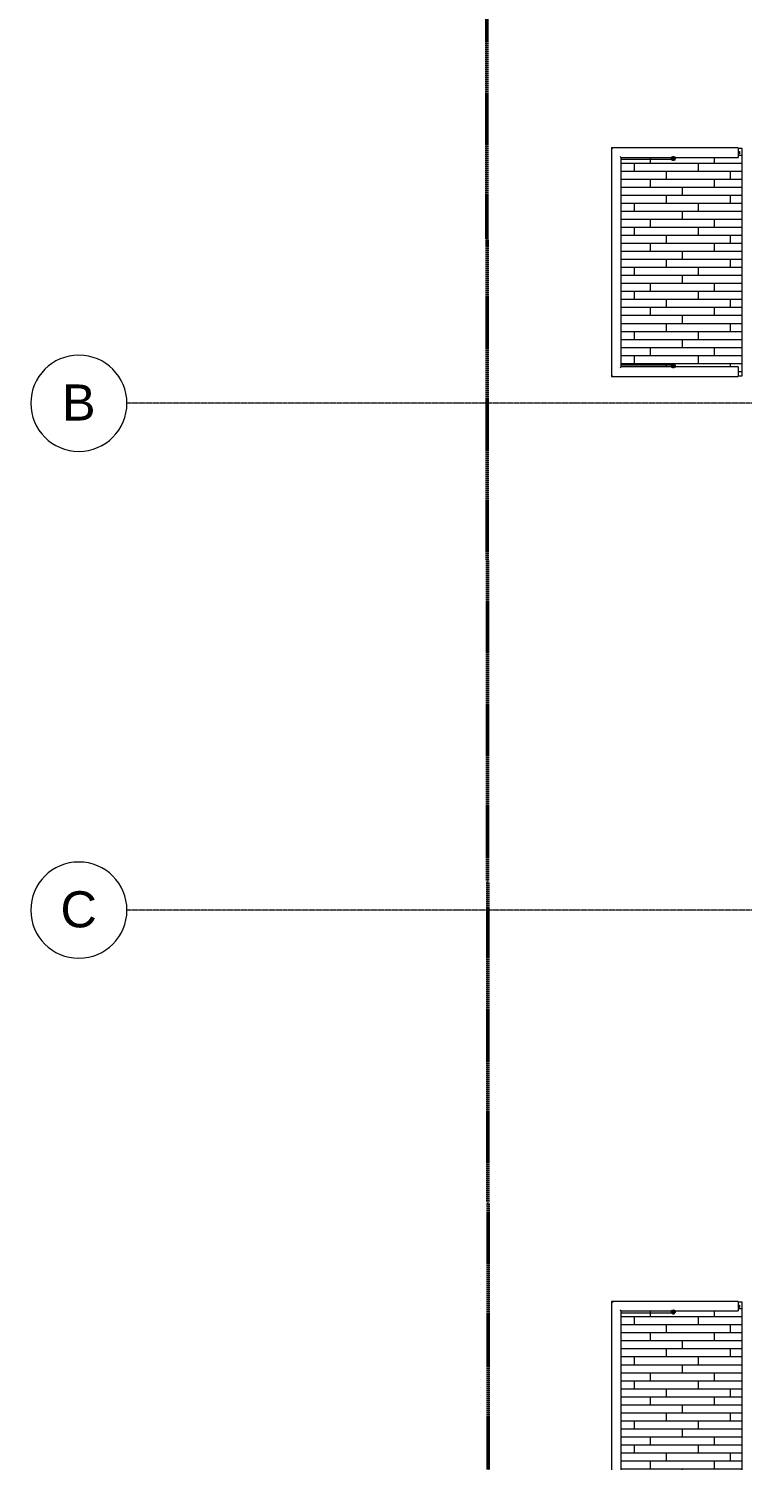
# Model space of a CAD drawing. Header units: inches. Extents: x -4218 to -1830, y 9767 to 12426.
# Drawn here: x -4218 to -3861, y 11008 to 11722 of the extents above; entities that cross this region are included whole.
import ezdxf

# ---------------------------------------------------------------- set-up
doc = ezdxf.new("R2010")
doc.units = ezdxf.units.IN
doc.header["$MEASUREMENT"] = 0
doc.linetypes.add('Double Dash 3_8_', pattern=[1, 0.375, -0.125, 0.125, -0.125, 0.125, -0.125])
doc.linetypes.add('Grid Line 1_2_', pattern=[0.875, 0.5, -0.125, 0.125, -0.125])
for name, color, linetype, lineweight in [('A-FLOR-5', 192, 'Continuous', 9), ('A-FLOR-HRAL', 11, 'Continuous', 9), ('A-FLOR-PATT-1', 9, 'Continuous', 9), ('A-WALL-8', 113, 'Continuous', 9), ('A-WALL-9', 113, 'Continuous', 50), ('C-PROP-LINE', 91, 'Double Dash 3_8_', 50), ('S-GRID-1', 1, 'Grid Line 1_2_', 9), ('S-GRID-IDEN', 1, 'Continuous', 9)]:
    doc.layers.add(name, color=color, linetype=linetype, lineweight=lineweight)
doc.styles.add('Arial', font='arial.ttf', dxfattribs={"height": 18})

# ---------------------------------------------------------------- blocks, each defined once
blk = doc.blocks.new('Railing - Baluster_01-2700443-BACKGROUND - 3RD FLOOR')
at = {"layer": 'A-FLOR-HRAL'}
for p, q in [((-0.59, 1.18), (0.59, 1.18)), ((-0.59, 0.59), (-0.59, 1.18)), ((0.59, 1.18), (0.59, 0.59))]:
    blk.add_line(p, q, dxfattribs=at)
blk = doc.blocks.new('Railing - Railing-2700310-BACKGROUND - 3RD FLOOR')
at = {"layer": 'A-FLOR-HRAL'}
for p, q in [((-3863.47, 11086.83), (-3926.72, 11086.83)), ((-3926.72, 11086.83), (-3926.72, 10972.78)), ((-3863.47, 11086.83), (-3863.47, 11086.35)), ((-3863.47, 11086.35), (-3863.47, 11082.57)), ((-3922, 11082.1), (-3863.47, 11082.1)), ((-3922, 10977.5), (-3922, 11082.1)), ((-3863.47, 11082.57), (-3863.47, 11082.1)), ((-3926.72, 10972.78), (-3863.47, 10972.78)), ((-3863.47, 10977.5), (-3922, 10977.5)), ((-3863.47, 10977.5), (-3863.47, 10977.03)), ((-3863.47, 10977.03), (-3863.47, 10973.25)), ((-3863.47, 10973.25), (-3863.47, 10972.78))]:
    blk.add_line(p, q, dxfattribs=at)
for points, knots in [([(-3926.72, 11086.83), (-3926.72, 11086.83), (-3926.72, 11086.82), (-3926.69, 11086.79), (-3926.66, 11086.76), (-3926.63, 11086.74), (-3926.61, 11086.71), (-3926.58, 11086.68), (-3926.54, 11086.64), (-3926.5, 11086.6), (-3926.46, 11086.56), (-3926.42, 11086.53), (-3926.35, 11086.46), (-3926.29, 11086.4), (-3926.25, 11086.35)], [0, 0, 0, 0, 0.166667, 0.25, 0.333333, 0.416667, 0.458333, 0.5, 0.583333, 0.666667, 0.708333, 0.75, 0.833333, 1, 1, 1, 1]), ([(-3922.47, 11082.57), (-3922.43, 11082.53), (-3922.37, 11082.47), (-3922.29, 11082.39), (-3922.24, 11082.35), (-3922.21, 11082.31), (-3922.18, 11082.28), (-3922.14, 11082.25), (-3922.12, 11082.22), (-3922.09, 11082.19), (-3922.06, 11082.16), (-3922.03, 11082.14), (-3922.01, 11082.11), (-3922, 11082.1), (-3922, 11082.1)], [0, 0, 0, 0, 0.166667, 0.25, 0.333333, 0.375, 0.416667, 0.5, 0.541667, 0.583333, 0.666667, 0.75, 0.833333, 1, 1, 1, 1]), ([(-3926.72, 10972.78), (-3926.72, 10972.78), (-3926.72, 10972.78), (-3926.69, 10972.81), (-3926.66, 10972.84), (-3926.63, 10972.87), (-3926.61, 10972.89), (-3926.58, 10972.92), (-3926.54, 10972.96), (-3926.5, 10973), (-3926.46, 10973.04), (-3926.42, 10973.08), (-3926.35, 10973.15), (-3926.29, 10973.21), (-3926.25, 10973.25)], [0, 0, 0, 0, 0.166667, 0.25, 0.333333, 0.416667, 0.458333, 0.5, 0.583333, 0.666667, 0.708333, 0.75, 0.833333, 1, 1, 1, 1]), ([(-3922.47, 10977.03), (-3922.43, 10977.07), (-3922.37, 10977.13), (-3922.29, 10977.21), (-3922.24, 10977.26), (-3922.21, 10977.29), (-3922.18, 10977.33), (-3922.14, 10977.36), (-3922.12, 10977.38), (-3922.09, 10977.41), (-3922.06, 10977.44), (-3922.03, 10977.47), (-3922.01, 10977.49), (-3922, 10977.5), (-3922, 10977.5)], [0, 0, 0, 0, 0.166667, 0.25, 0.333333, 0.375, 0.416667, 0.5, 0.541667, 0.583333, 0.666667, 0.75, 0.833333, 1, 1, 1, 1])]:
    blk.add_open_spline(points, degree=3, knots=knots, dxfattribs=at)
at = {"rotation": 270.0000000000003}
blk.add_blockref('Railing - Baluster_01-2700443-BACKGROUND - 3RD FLOOR', (-3864.06, 11084.46), dxfattribs=at)
blk = doc.blocks.new('Walls 83 - Walls 1-2574995-BACKGROUND - 3RD FLOOR')
at = {"layer": 'A-WALL-8'}
for p, q in [((-3895.9, 11081.92), (-3922, 11081.92)), ((-3922, 11081.17), (-3895.9, 11081.17))]:
    blk.add_line(p, q, dxfattribs=at)
at = {"layer": 'A-WALL-9', "flags": 128}
for points in [[(-3895.9, 11081.92), (-3896, 11081.91), (-3896.1, 11081.88), (-3896.19, 11081.82), (-3896.26, 11081.76), (-3896.31, 11081.68), (-3896.33, 11081.59), (-3896.33, 11081.5), (-3896.31, 11081.41), (-3896.26, 11081.33), (-3896.19, 11081.26), (-3896.1, 11081.21), (-3896, 11081.18), (-3895.9, 11081.17)], [(-3895.9, 11081.17), (-3895.8, 11081.18), (-3895.7, 11081.21), (-3895.61, 11081.26), (-3895.55, 11081.33), (-3895.5, 11081.41), (-3895.47, 11081.5), (-3895.47, 11081.59), (-3895.5, 11081.68), (-3895.55, 11081.76), (-3895.61, 11081.82), (-3895.7, 11081.88), (-3895.8, 11081.91), (-3895.9, 11081.92)]]:
    blk.add_lwpolyline(points, dxfattribs=at)
blk = doc.blocks.new('Railing - Railing-2700312-BACKGROUND - 3RD FLOOR')
at = {"layer": 'A-FLOR-HRAL'}
for p, q in [((-3863.47, 11662.64), (-3926.72, 11662.64)), ((-3926.72, 11662.64), (-3926.72, 11548.59)), ((-3922, 11657.91), (-3863.47, 11657.91)), ((-3922, 11553.31), (-3922, 11657.91)), ((-3863.47, 11662.64), (-3863.47, 11662.17)), ((-3863.47, 11662.17), (-3863.47, 11658.39)), ((-3863.47, 11658.39), (-3863.47, 11657.91)), ((-3863.47, 11553.31), (-3922, 11553.31)), ((-3863.47, 11553.31), (-3863.47, 11552.84)), ((-3863.47, 11552.84), (-3863.47, 11549.06)), ((-3926.72, 11548.59), (-3863.47, 11548.59)), ((-3863.47, 11549.06), (-3863.47, 11548.59))]:
    blk.add_line(p, q, dxfattribs=at)
for points, knots in [([(-3926.72, 11662.64), (-3926.72, 11662.64), (-3926.72, 11662.63), (-3926.69, 11662.6), (-3926.66, 11662.58), (-3926.63, 11662.55), (-3926.61, 11662.52), (-3926.58, 11662.49), (-3926.54, 11662.45), (-3926.5, 11662.41), (-3926.46, 11662.38), (-3926.42, 11662.34), (-3926.35, 11662.27), (-3926.29, 11662.21), (-3926.25, 11662.17)], [0, 0, 0, 0, 0.166667, 0.25, 0.333333, 0.416667, 0.458333, 0.5, 0.583333, 0.666667, 0.708333, 0.75, 0.833333, 1, 1, 1, 1]), ([(-3922.47, 11658.39), (-3922.43, 11658.35), (-3922.37, 11658.28), (-3922.29, 11658.21), (-3922.24, 11658.16), (-3922.21, 11658.12), (-3922.18, 11658.09), (-3922.14, 11658.06), (-3922.12, 11658.03), (-3922.09, 11658.01), (-3922.06, 11657.98), (-3922.03, 11657.95), (-3922.01, 11657.92), (-3922, 11657.91), (-3922, 11657.91)], [0, 0, 0, 0, 0.166667, 0.25, 0.333333, 0.375, 0.416667, 0.5, 0.541667, 0.583333, 0.666667, 0.75, 0.833333, 1, 1, 1, 1]), ([(-3922.47, 11552.84), (-3922.43, 11552.88), (-3922.37, 11552.94), (-3922.29, 11553.02), (-3922.24, 11553.07), (-3922.21, 11553.1), (-3922.18, 11553.14), (-3922.14, 11553.17), (-3922.12, 11553.2), (-3922.09, 11553.22), (-3922.06, 11553.25), (-3922.03, 11553.28), (-3922.01, 11553.31), (-3922, 11553.31), (-3922, 11553.31)], [0, 0, 0, 0, 0.166667, 0.25, 0.333333, 0.375, 0.416667, 0.5, 0.541667, 0.583333, 0.666667, 0.75, 0.833333, 1, 1, 1, 1]), ([(-3926.72, 11548.59), (-3926.72, 11548.59), (-3926.72, 11548.6), (-3926.69, 11548.62), (-3926.66, 11548.65), (-3926.63, 11548.68), (-3926.61, 11548.71), (-3926.58, 11548.73), (-3926.54, 11548.77), (-3926.5, 11548.82), (-3926.46, 11548.85), (-3926.42, 11548.89), (-3926.35, 11548.96), (-3926.29, 11549.02), (-3926.25, 11549.06)], [0, 0, 0, 0, 0.166667, 0.25, 0.333333, 0.416667, 0.458333, 0.5, 0.583333, 0.666667, 0.708333, 0.75, 0.833333, 1, 1, 1, 1])]:
    blk.add_open_spline(points, degree=3, knots=knots, dxfattribs=at)
at = {"rotation": 270.0000000000003}
blk.add_blockref('Railing - Baluster_01-2700443-BACKGROUND - 3RD FLOOR', (-3864.06, 11660.28), dxfattribs=at)
blk = doc.blocks.new('Walls 67 - Walls 1-2575261-BACKGROUND - 3RD FLOOR')
at = {"layer": 'A-WALL-8'}
for p, q in [((-3895.9, 11657.73), (-3922, 11657.73)), ((-3922, 11656.98), (-3895.9, 11656.98))]:
    blk.add_line(p, q, dxfattribs=at)
at = {"layer": 'A-WALL-9', "flags": 128}
for points in [[(-3895.9, 11657.73), (-3896, 11657.72), (-3896.1, 11657.69), (-3896.19, 11657.64), (-3896.26, 11657.57), (-3896.31, 11657.49), (-3896.33, 11657.4), (-3896.33, 11657.31), (-3896.31, 11657.22), (-3896.26, 11657.14), (-3896.19, 11657.08), (-3896.1, 11657.02), (-3896, 11656.99), (-3895.9, 11656.98)], [(-3895.9, 11656.98), (-3895.8, 11656.99), (-3895.7, 11657.02), (-3895.61, 11657.08), (-3895.55, 11657.14), (-3895.5, 11657.22), (-3895.47, 11657.31), (-3895.47, 11657.4), (-3895.5, 11657.49), (-3895.55, 11657.57), (-3895.61, 11657.64), (-3895.7, 11657.69), (-3895.8, 11657.72), (-3895.9, 11657.73)]]:
    blk.add_lwpolyline(points, dxfattribs=at)
blk = doc.blocks.new('Walls 68 - Walls 1-2575280-BACKGROUND - 3RD FLOOR')
at = {"layer": 'A-WALL-8'}
for p, q in [((-3895.9, 11554.24), (-3922, 11554.24)), ((-3922, 11553.49), (-3895.9, 11553.49))]:
    blk.add_line(p, q, dxfattribs=at)
at = {"layer": 'A-WALL-9', "flags": 128}
for points in [[(-3895.9, 11554.24), (-3896, 11554.23), (-3896.1, 11554.19), (-3896.19, 11554.14), (-3896.26, 11554.08), (-3896.31, 11554), (-3896.33, 11553.91), (-3896.33, 11553.82), (-3896.31, 11553.73), (-3896.26, 11553.65), (-3896.19, 11553.58), (-3896.1, 11553.53), (-3896, 11553.5), (-3895.9, 11553.49)], [(-3895.9, 11553.49), (-3895.8, 11553.5), (-3895.7, 11553.53), (-3895.61, 11553.58), (-3895.55, 11553.65), (-3895.5, 11553.73), (-3895.47, 11553.82), (-3895.47, 11553.91), (-3895.5, 11554), (-3895.55, 11554.08), (-3895.61, 11554.14), (-3895.7, 11554.19), (-3895.8, 11554.23), (-3895.9, 11554.24)]]:
    blk.add_lwpolyline(points, dxfattribs=at)
blk = doc.blocks.new('Family - ___-1878357-BACKGROUND - 3RD FLOOR')
at = {"layer": 'C-PROP-LINE'}
blk.add_line((-3989.42, 12089.69), (-3987.26, 10009.09), dxfattribs=at)
blk = doc.blocks.new('Grid - Grid Head - Circle-50561-BACKGROUND - 3RD FLOOR')
at = {"layer": 'S-GRID-IDEN'}
for start, end in [(360, 180), (180, 360)]:
    blk.add_arc((0, 0), 0.25, start, end, dxfattribs=at)

msp = doc.modelspace()

# ---------------------------------------------------------------- hatches: boundary and pattern name
at = {"layer": 'A-FLOR-PATT-1'}
h = msp.add_hatch(dxfattribs=at)
h.set_pattern_fill('FP_15', color=256, style=0, pattern_type=2)
h.set_pattern_definition([(0, (-2819.362, 10887.079), (0, 4), []), (90, (-2819.362, 10887.079), (-8, 8), [4, -28]), (90, (-2803.362, 10891.079), (-8, 8), [4, -28])])
h.paths.add_polyline_path([(-3863.47, 11548.95), (-3861.47, 11548.95), (-3861.47, 11662.28), (-3863.47, 11662.28), (-3863.47, 11660.87), (-3862.88, 11660.87), (-3862.88, 11659.69), (-3863.47, 11659.69), (-3863.47, 11657.91), (-3922, 11657.87), (-3922, 11553.31), (-3863.47, 11553.3), (-3863.47, 11549.06)], flags=0)
h = msp.add_hatch(dxfattribs=at)
h.set_pattern_fill('FP_14', color=256, style=0, pattern_type=2)
h.set_pattern_definition([(0, (-2819.362, 10311.266), (0, 4), []), (90, (-2819.362, 10311.266), (-8, 8), [4, -28]), (90, (-2803.362, 10315.266), (-8, 8), [4, -28])])
h.paths.add_polyline_path([(-3861.47, 10973.14), (-3861.47, 11086.46), (-3863.47, 11086.46), (-3863.47, 11085.05), (-3862.88, 11085.05), (-3862.88, 11083.87), (-3863.47, 11083.87), (-3863.47, 11082.1), (-3922, 11082.06), (-3922, 10977.5), (-3863.47, 10977.49), (-3863.47, 10973.14), (-3862.5, 10973.14)], flags=0)

# ---------------------------------------------------------------- linework, layer by layer
at = {"layer": 'A-FLOR-5'}
for p, q in [((-3861.47, 11662.28), (-3863.47, 11662.28)), ((-3861.47, 11548.95), (-3861.47, 11662.28)), ((-3863.47, 11548.95), (-3861.47, 11548.95)), ((-3861.47, 11086.46), (-3863.47, 11086.46)), ((-3861.47, 10973.14), (-3861.47, 11086.46))]:
    msp.add_line(p, q, dxfattribs=at)
at = {"layer": 'S-GRID-1'}
for p, q in [((-1830.2, 11535.19), (-4168.71, 11535.19)), ((-1830.2, 11282.19), (-4168.71, 11282.19))]:
    msp.add_line(p, q, dxfattribs=at)

# ---------------------------------------------------------------- block references
at = {"layer": 'A-FLOR-HRAL'}
for name in ['Railing - Railing-2700312-BACKGROUND - 3RD FLOOR', 'Railing - Railing-2700310-BACKGROUND - 3RD FLOOR']:
    msp.add_blockref(name, (0, 0), dxfattribs=at)
at = {"layer": 'A-WALL-8'}
for name in ['Walls 67 - Walls 1-2575261-BACKGROUND - 3RD FLOOR', 'Walls 68 - Walls 1-2575280-BACKGROUND - 3RD FLOOR', 'Walls 83 - Walls 1-2574995-BACKGROUND - 3RD FLOOR']:
    msp.add_blockref(name, (0, 0), dxfattribs=at)
at = {"layer": 'C-PROP-LINE'}
msp.add_blockref('Family - ___-1878357-BACKGROUND - 3RD FLOOR', (0, 0), dxfattribs=at)
at = {"layer": 'S-GRID-IDEN', "xscale": 95.99999999999994, "yscale": 95.99999999999994, "zscale": 95.99999999999994, "rotation": 89.99999999999987}
for p in [(-4192.71, 11535.19), (-4192.71, 11282.19)]:
    msp.add_blockref('Grid - Grid Head - Circle-50561-BACKGROUND - 3RD FLOOR', p, dxfattribs=at)

# ---------------------------------------------------------------- texts
at = {"layer": 'S-GRID-IDEN', "char_height": 18, "attachment_point": 1, "style": 'Arial'}
for s, insert, width in [('B', (-4201.12, 11544.57), 20.301), ('C', (-4201.88, 11291.57), 22.119)]:
    msp.add_mtext(s, dxfattribs=dict(at, insert=insert, width=width))

doc.saveas('drawing.dxf')
